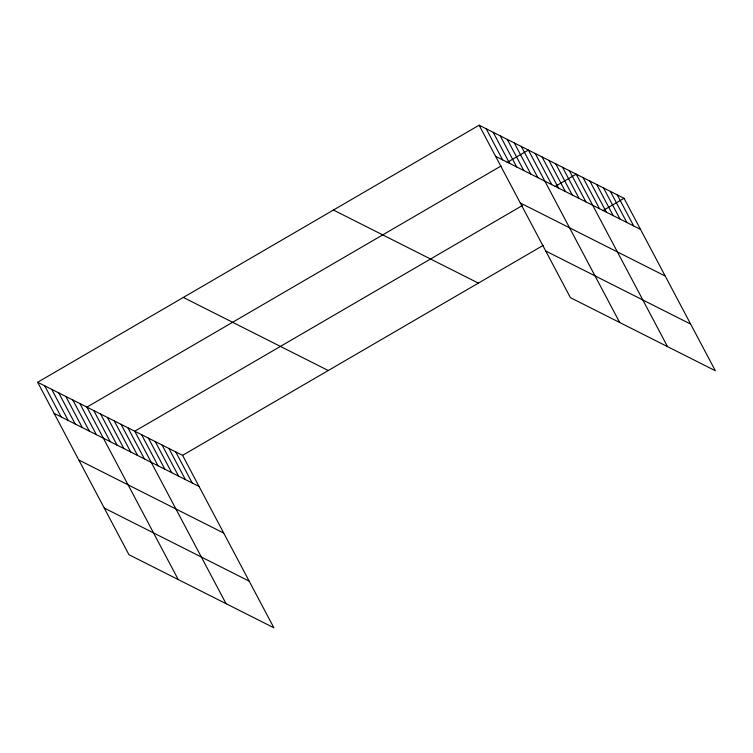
<?xml version="1.0" encoding="UTF-8"?>
<svg xmlns="http://www.w3.org/2000/svg" width="753" height="753" viewBox="0 0 753 753"><rect width="100%" height="100%" fill="white"/><g stroke="black" fill="none" stroke-linecap="round" stroke-linejoin="round"><path stroke-width="1.13" d="M37.65 382.26L182.574 455.349L273.876 627.786L128.951 554.707L37.65 382.26L479.124 125.214L624.049 198.293L715.35 370.74L570.426 297.651L479.124 125.214M501.084 165.971L86.924 407.109L178.226 579.556M507.155 162.432L528.399 150.063L619.7 322.5M522.601 205.4L134.749 431.234L226.051 603.671M554.98 186.546L576.224 174.178L667.525 346.615M182.574 455.349L543.111 245.422M602.805 210.671L624.049 198.293M495.596 156.313L640.521 229.401M520.285 202.962L665.21 276.04M545.727 251.013L690.652 324.091M333.438 210.04L478.362 283.119M183.337 297.435L328.261 370.523M54.122 413.369L199.046 486.447M78.811 460.008L223.735 533.086M104.253 508.059L249.177 581.147M617.215 194.848L633.687 225.956M610.382 191.403L626.854 222.512M603.548 187.958L620.02 219.067M596.715 184.513L613.187 215.622M589.891 181.068L606.353 212.177M583.057 177.623L599.52 208.732M569.39 170.733L585.862 201.842M562.557 167.288L579.029 198.387M555.723 163.843L572.195 194.942M548.89 160.398L565.362 191.497M542.066 156.953L558.528 188.052M535.232 153.508L551.695 184.607M521.358 146.515L537.83 177.614M514.318 142.966L530.79 174.065M507.277 139.409L523.749 170.517M500.237 135.86L516.709 166.968M493.206 132.312L509.668 163.42M486.165 128.763L502.627 159.871M175.741 451.904L192.213 483.002M168.907 448.459L185.379 479.557M162.074 445.014L178.546 476.112M155.25 441.569L171.712 472.668M148.416 438.124L164.879 469.223M141.583 434.679L158.055 465.778M127.916 427.789L144.388 458.888M121.082 424.334L137.554 455.443M114.249 420.889L130.721 451.998M107.425 417.444L123.887 448.553M100.591 413.999L117.054 445.108M93.758 410.554L110.22 441.663M79.884 403.561L96.356 434.669M72.843 400.012L89.315 431.121M65.803 396.464L82.275 427.563M58.772 392.915L75.234 424.014M51.731 389.367L68.194 420.466M44.691 385.818L61.153 416.917"/></g></svg>
